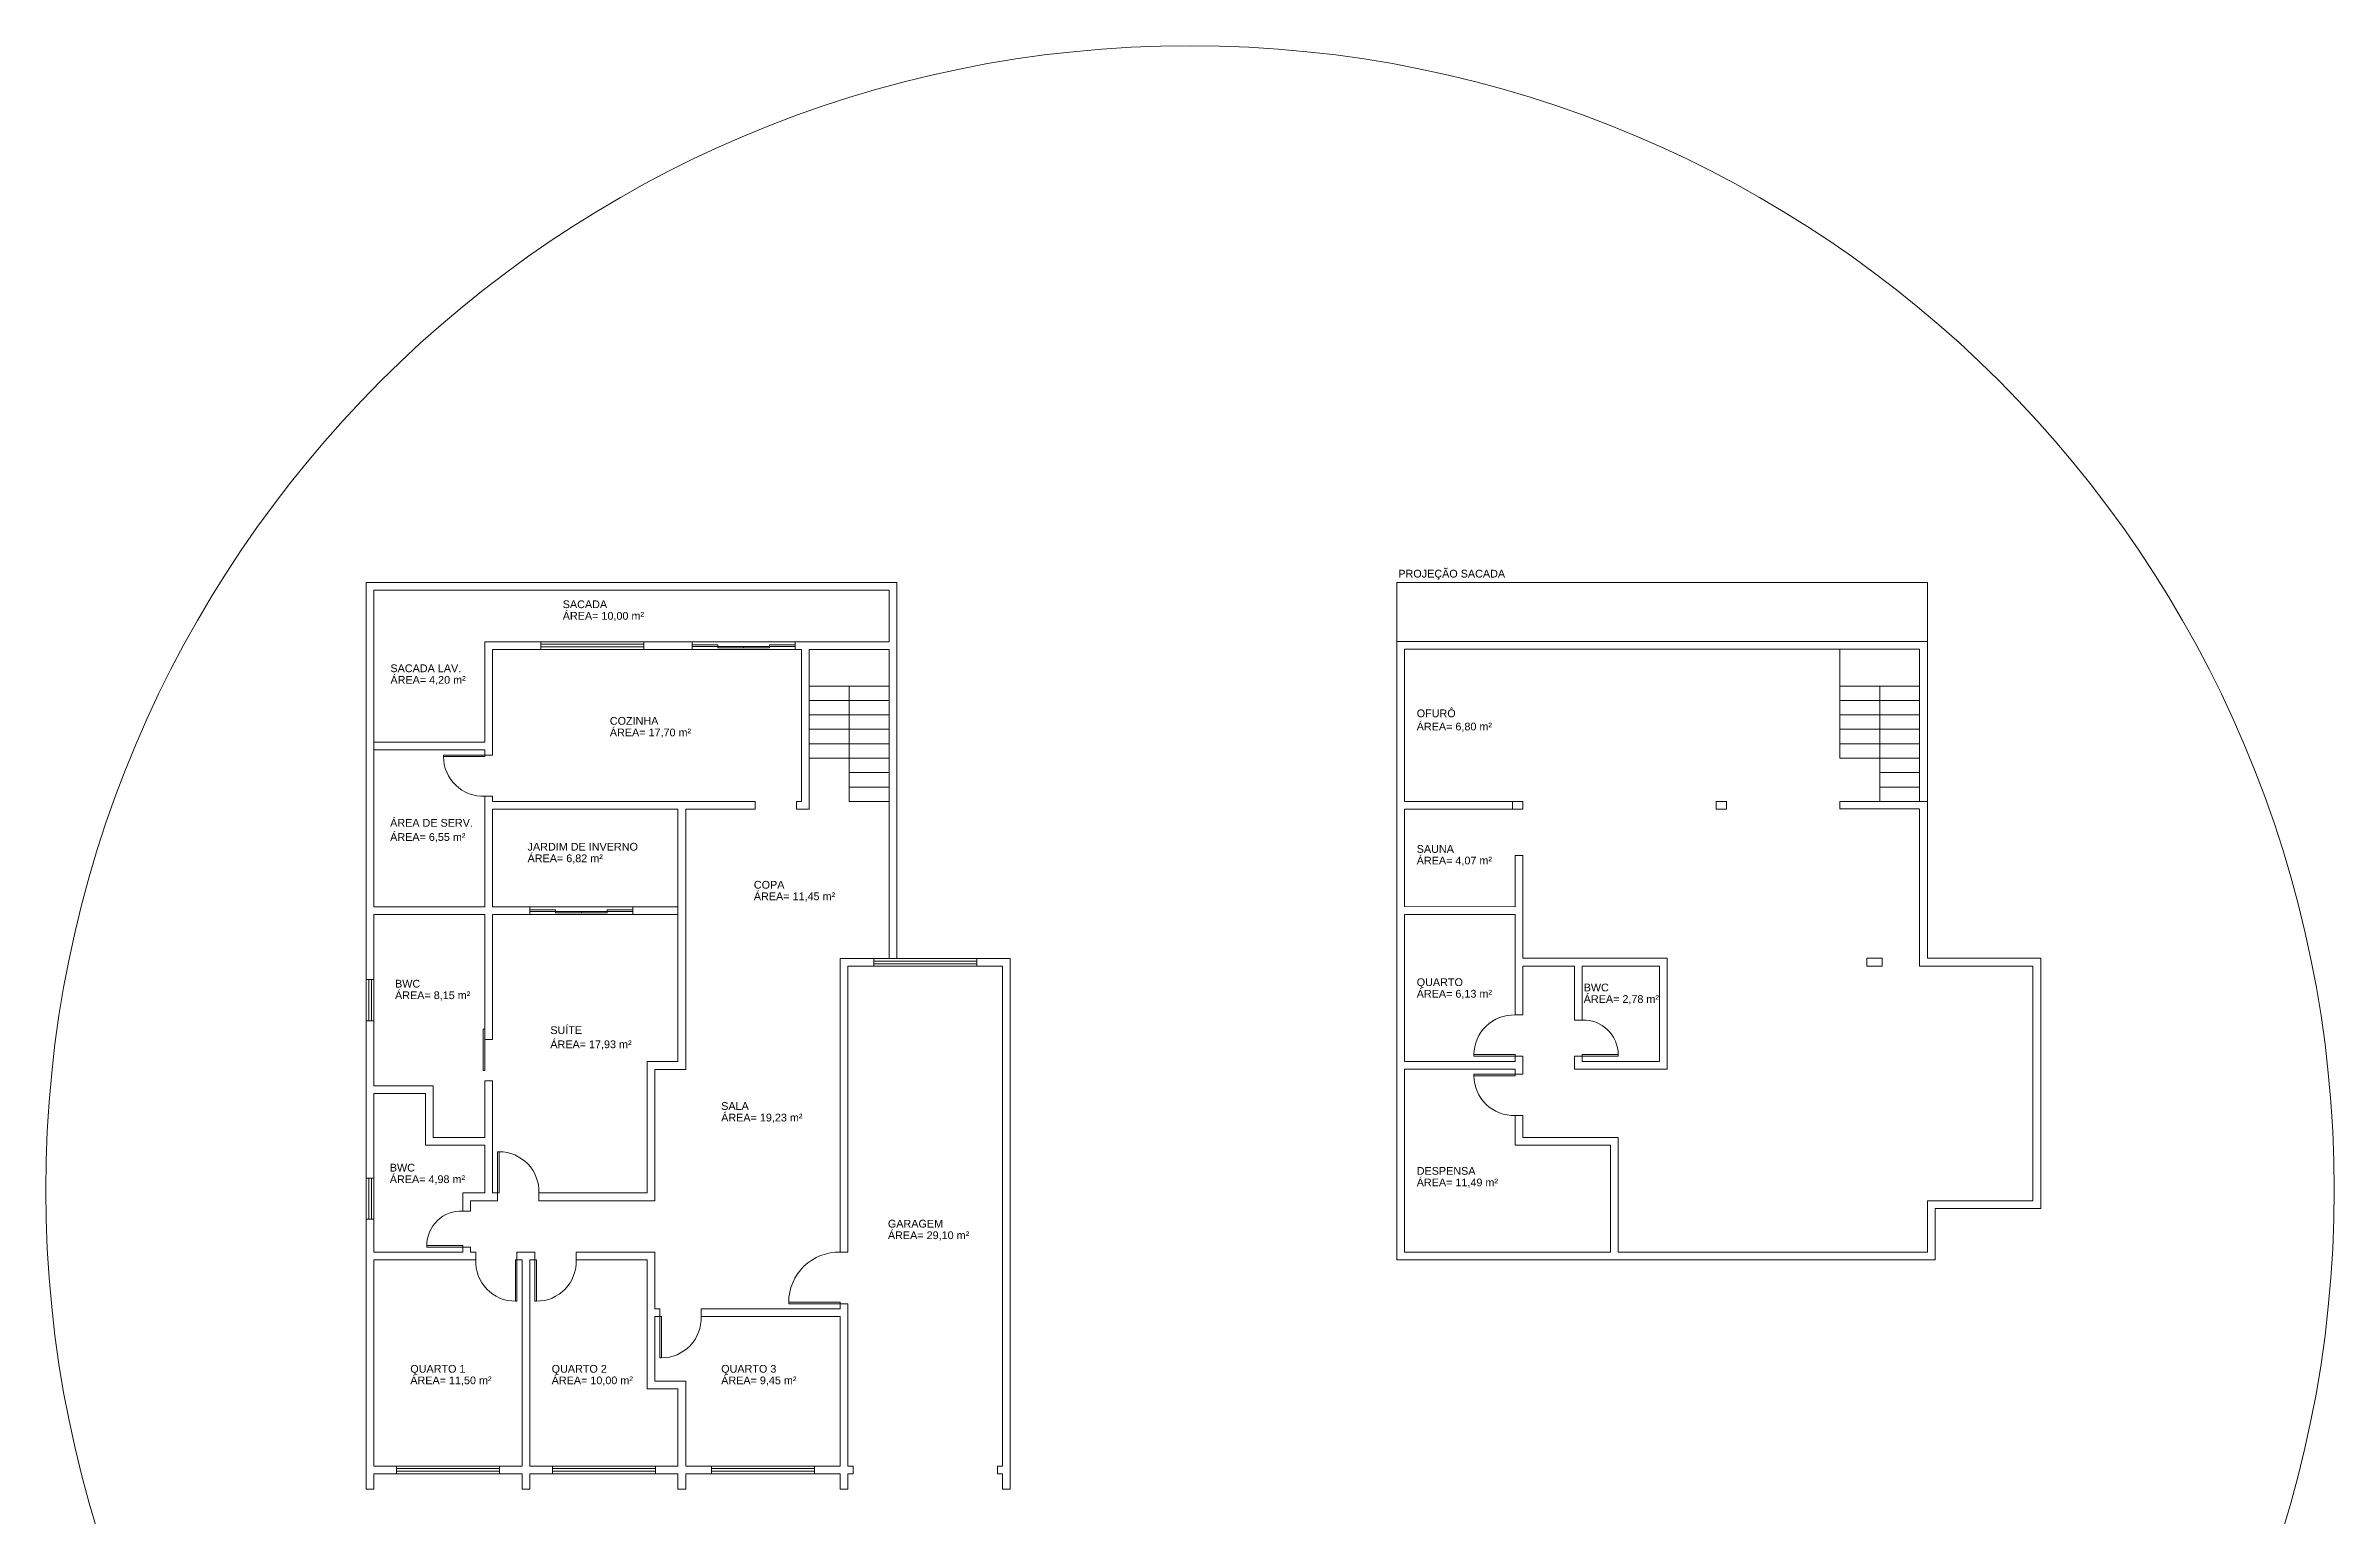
# Model space of a CAD drawing. Header units: millimetres. Extents: x 1206 to 2034, y 106 to 342.
# Drawn here: x 1713.57 to 1757.99, y 222.61 to 251.13 of the extents above; entities that cross this region are included whole.
import ezdxf

# ---------------------------------------------------------------- set-up
doc = ezdxf.new("R2010")
doc.units = ezdxf.units.MM
doc.linetypes.add('ACAD_ISO12W100', pattern=[21, 12, -3, 0, -3, 0, -3])
for name, color, linetype, lineweight in [('AR-ALVENARIA', 7, 'Continuous', 9), ('AR-CARIMBO', 7, 'Continuous', 5), ('AR-ESQUADRIA', 4, 'Continuous', 5), ('AR-PENA_010', 10, 'Continuous', 9), ('AR-PROJEÇÂO_PAV. SUPERIOR', 30, 'ACAD_ISO12W100', 20), ('AR-TXT-AMBIENTE', 174, 'Continuous', 0), ('AR-TXT-ÁREA', 7, 'Continuous', 0)]:
    doc.layers.add(name, color=color, linetype=linetype, lineweight=lineweight)
doc.styles.add('75_TXT 3', font='arial.ttf', dxfattribs={"height": 0.15})

msp = doc.modelspace()

# ---------------------------------------------------------------- linework, layer by layer
at = {"layer": 'AR-ALVENARIA'}
for p, q in [((1719.7911, 233.0032), (1719.7911, 240.7107)), ((1730.0911, 240.7107), (1719.7911, 240.7107)), ((1719.9411, 240.5607), (1719.9411, 234.4157)), ((1729.9411, 240.5607), (1719.9411, 240.5607)), ((1729.9411, 239.5607), (1729.9411, 240.5607)), ((1730.0911, 233.4107), (1730.0911, 240.7107)), ((1723.1786, 239.5607), (1722.0911, 239.5607)), ((1722.0911, 239.5607), (1722.0911, 237.6107)), ((1723.1786, 239.4107), (1722.2411, 239.4107)), ((1722.2411, 237.6107), (1722.2411, 239.4107)), ((1725.1786, 239.5607), (1726.1161, 239.5607)), ((1726.1161, 239.4107), (1725.1786, 239.4107)), ((1728.2411, 239.4107), (1728.2411, 236.4607)), ((1729.9411, 239.4107), (1728.3911, 239.4107)), ((1728.3911, 239.4107), (1728.3911, 236.3107)), ((1729.9411, 236.4607), (1729.9411, 239.4107)), ((1739.7911, 233.0082), (1739.7911, 239.5657)), ((1750.0911, 239.5657), (1739.7911, 239.5657)), ((1749.9411, 239.4157), (1739.9411, 239.4157)), ((1739.9411, 239.4157), (1739.9411, 236.4607)), ((1748.3911, 239.4157), (1748.3911, 237.3007)), ((1749.9411, 236.4657), (1749.9411, 239.4157)), ((1750.0911, 233.4157), (1750.0911, 239.5657)), ((1728.3911, 238.7007), (1729.1661, 238.7007)), ((1729.1661, 238.7007), (1729.9411, 238.7007)), ((1729.1661, 236.4607), (1729.1661, 238.7007)), ((1748.3911, 238.7007), (1749.1661, 238.7007)), ((1749.1661, 238.7007), (1749.9411, 238.7007)), ((1749.1661, 236.4607), (1749.1661, 238.7007)), ((1728.3911, 238.4207), (1729.1661, 238.4207)), ((1728.3911, 238.1407), (1729.1661, 238.1407)), ((1729.1661, 238.4207), (1729.9411, 238.4207)), ((1729.1661, 238.1407), (1729.9411, 238.1407)), ((1748.3911, 238.4207), (1749.1661, 238.4207)), ((1748.3911, 238.1407), (1749.1661, 238.1407)), ((1749.1661, 238.4207), (1749.9411, 238.4207)), ((1749.1661, 238.1407), (1749.9411, 238.1407)), ((1728.3911, 237.8607), (1729.1661, 237.8607)), ((1729.1661, 237.8607), (1729.9411, 237.8607)), ((1748.3911, 237.8607), (1749.1661, 237.8607)), ((1749.1661, 237.8607), (1749.9411, 237.8607)), ((1722.0911, 237.6107), (1719.9411, 237.6107)), ((1722.0911, 237.4607), (1719.9411, 237.4607)), ((1722.0911, 237.3607), (1722.0911, 237.4607)), ((1722.2411, 237.3607), (1722.0911, 237.3607)), ((1722.2411, 237.6107), (1722.2411, 237.3607)), ((1728.3911, 237.5807), (1729.1661, 237.5807)), ((1728.3911, 237.3007), (1729.1661, 237.3007)), ((1729.1661, 237.5807), (1729.9411, 237.5807)), ((1729.1661, 237.3007), (1729.9411, 237.3007)), ((1748.3911, 237.5807), (1749.1661, 237.5807)), ((1748.3911, 237.3007), (1749.1661, 237.3007)), ((1749.1661, 237.5807), (1749.9411, 237.5807)), ((1749.1661, 237.3007), (1749.9411, 237.3007)), ((1729.1661, 237.0207), (1729.9411, 237.0207)), ((1749.1661, 237.0207), (1749.9411, 237.0207)), ((1722.0911, 236.5607), (1722.2411, 236.5607)), ((1722.0911, 234.4157), (1722.0911, 236.5607)), ((1722.2411, 236.4607), (1722.2411, 236.5607)), ((1727.3411, 236.4607), (1722.2411, 236.4607)), ((1725.8411, 236.3107), (1722.2411, 236.3107)), ((1722.2411, 234.4157), (1722.2411, 236.3107)), ((1725.8411, 231.4107), (1725.8411, 236.3107)), ((1725.9911, 231.2607), (1725.9911, 236.3107)), ((1727.3411, 236.3107), (1725.9911, 236.3107)), ((1727.3411, 236.4607), (1727.3411, 236.3107)), ((1728.2411, 236.4607), (1728.1411, 236.4607)), ((1728.1411, 236.4607), (1728.1411, 236.3107)), ((1728.3911, 236.3107), (1728.1411, 236.3107)), ((1729.9411, 236.7407), (1729.1661, 236.7407)), ((1729.9411, 236.4607), (1729.1661, 236.4607)), ((1729.9411, 233.4107), (1729.9411, 236.4607)), ((1742.0411, 236.4607), (1739.9411, 236.4607)), ((1742.0411, 236.3107), (1739.9411, 236.3107)), ((1739.9411, 236.3107), (1739.9411, 234.4207)), ((1742.2411, 236.4607), (1742.0411, 236.4607)), ((1742.0411, 236.4607), (1742.0411, 236.3107)), ((1742.0411, 236.3107), (1742.2411, 236.3107)), ((1742.2411, 236.3107), (1742.2411, 236.4607)), ((1746.1911, 236.4607), (1745.9911, 236.4607)), ((1745.9911, 236.4607), (1745.9911, 236.3107)), ((1745.9911, 236.3107), (1746.1911, 236.3107)), ((1746.1911, 236.3107), (1746.1911, 236.4607)), ((1750.0911, 236.4607), (1748.3911, 236.4607)), ((1748.3911, 236.4607), (1748.3911, 236.3157)), ((1748.3911, 236.3157), (1749.9411, 236.3157)), ((1749.9411, 236.7407), (1749.1661, 236.7407)), ((1749.9411, 233.2657), (1749.9411, 236.3107)), ((1750.0911, 233.4157), (1750.0911, 236.4607)), ((1742.0911, 235.4107), (1742.0911, 234.4157)), ((1742.2411, 235.4107), (1742.0911, 235.4107)), ((1742.2411, 235.4107), (1742.2411, 233.4157)), ((1719.9411, 234.4157), (1722.0911, 234.4157)), ((1719.9411, 233.0032), (1719.9411, 234.2657)), ((1719.9411, 234.2657), (1722.0911, 234.2657)), ((1722.0911, 234.2657), (1722.0911, 231.8407)), ((1722.2411, 234.4157), (1722.9661, 234.4157)), ((1722.2411, 234.2657), (1722.2411, 231.8407)), ((1739.7911, 234.4157), (1739.7911, 227.5607)), ((1739.9411, 234.4207), (1742.0911, 234.4157)), ((1739.9411, 234.2657), (1739.9411, 231.4157)), ((1742.0911, 234.2657), (1739.9411, 234.2657)), ((1742.0911, 232.3157), (1742.0911, 234.2657)), ((1728.9911, 233.4107), (1728.9911, 227.7107)), ((1729.6411, 233.4107), (1728.9911, 233.4107)), ((1729.1411, 233.2607), (1729.1411, 227.7107)), ((1729.1411, 233.2607), (1729.6411, 233.2607)), ((1729.6411, 233.4107), (1729.6411, 233.2607)), ((1732.2911, 233.4107), (1731.6411, 233.4107)), ((1731.6411, 233.2607), (1731.6411, 233.4107)), ((1731.6411, 233.2607), (1732.1411, 233.2607)), ((1732.1411, 223.5607), (1732.1411, 233.2607)), ((1732.2911, 223.1107), (1732.2911, 233.4107)), ((1745.0411, 233.4157), (1742.2411, 233.4157)), ((1742.2411, 232.3157), (1742.2411, 233.2657)), ((1742.2411, 233.2657), (1743.2411, 233.2657)), ((1743.2411, 232.2157), (1743.2411, 233.2657)), ((1743.3911, 232.2157), (1743.3911, 233.2657)), ((1743.3911, 233.2657), (1744.8911, 233.2657)), ((1744.8911, 233.2657), (1744.8911, 231.4157)), ((1745.0411, 233.4157), (1745.0411, 231.2657)), ((1749.2161, 233.4157), (1748.9161, 233.4157)), ((1748.9161, 233.4157), (1748.9161, 233.2657)), ((1749.2161, 233.2657), (1748.9161, 233.2657)), ((1749.2161, 233.4157), (1749.2161, 233.2657)), ((1752.1411, 233.2657), (1749.9411, 233.2657)), ((1752.2911, 233.4157), (1750.0911, 233.4157)), ((1752.1411, 228.7107), (1752.1411, 233.2657)), ((1752.2911, 228.5607), (1752.2911, 233.4157)), ((1719.7911, 233.0032), (1719.9411, 233.0032)), ((1742.2411, 232.3157), (1742.0911, 232.3157)), ((1719.7911, 229.1507), (1719.7911, 232.2032)), ((1719.9411, 232.2032), (1719.7911, 232.2032)), ((1719.9411, 230.9407), (1719.9411, 232.2032)), ((1743.2411, 232.2157), (1743.3911, 232.2157)), ((1739.9411, 231.4157), (1741.3286, 231.4157)), ((1739.9411, 231.4157), (1742.0911, 231.4157)), ((1742.0911, 231.4157), (1742.0911, 231.5157)), ((1742.0911, 231.5157), (1742.2411, 231.5157)), ((1742.2411, 231.4157), (1742.2411, 231.5157)), ((1742.2411, 231.5157), (1742.2411, 231.1657)), ((1743.2411, 231.2657), (1743.2411, 231.5157)), ((1743.3911, 231.5157), (1743.2411, 231.5157)), ((1743.3911, 231.4157), (1743.3911, 231.5157)), ((1743.3911, 231.4157), (1743.3911, 231.5157)), ((1744.8911, 231.4157), (1743.3911, 231.4157)), ((1722.0911, 231.0407), (1722.0911, 229.9407)), ((1722.2411, 231.0407), (1722.2411, 228.8607)), ((1725.2411, 228.8607), (1725.2411, 231.4107)), ((1725.2411, 231.4107), (1725.8411, 231.4107)), ((1725.3911, 228.7107), (1725.3911, 231.2607)), ((1725.3911, 231.2607), (1725.9911, 231.2607)), ((1739.9411, 231.2657), (1739.9411, 227.7107)), ((1742.0911, 231.2657), (1739.9411, 231.2657)), ((1742.0911, 231.2657), (1742.0911, 231.1657)), ((1742.0911, 231.1657), (1742.2411, 231.1657)), ((1745.0411, 231.2657), (1743.2411, 231.2657)), ((1721.0911, 230.9407), (1719.9411, 230.9407)), ((1720.9411, 230.7907), (1719.9411, 230.7907)), ((1719.9411, 230.7907), (1719.9411, 229.1507)), ((1719.9411, 230.7907), (1720.9411, 230.7907)), ((1720.9411, 230.7907), (1720.9411, 229.7907)), ((1721.0911, 230.9407), (1721.0911, 229.9407)), ((1742.0911, 230.3657), (1742.0911, 229.7907)), ((1742.0911, 230.3657), (1742.2411, 230.3657)), ((1742.2411, 230.3657), (1742.2411, 229.9407)), ((1720.9411, 229.7907), (1722.0911, 229.7907)), ((1721.0911, 229.9407), (1722.0911, 229.9407)), ((1722.0911, 228.8607), (1722.0911, 229.7907)), ((1722.0911, 229.7907), (1722.0911, 228.8607)), ((1742.0911, 229.7907), (1743.9411, 229.7907)), ((1742.2411, 229.9407), (1744.0911, 229.9407)), ((1743.9411, 229.7907), (1743.9411, 227.7107)), ((1744.0911, 229.9407), (1744.0911, 227.7107)), ((1721.6661, 228.5107), (1721.6661, 228.8607)), ((1722.0911, 228.8607), (1721.6661, 228.8607)), ((1722.2411, 228.8607), (1722.3411, 228.8607)), ((1722.3411, 228.8607), (1722.3411, 228.7107)), ((1723.1411, 228.8607), (1723.1411, 228.7107)), ((1723.1411, 228.8607), (1725.2411, 228.8607)), ((1719.7911, 223.1107), (1719.7911, 228.3507)), ((1719.9411, 228.3507), (1719.9411, 227.7107)), ((1721.8161, 228.5107), (1721.6661, 228.5107)), ((1721.8161, 228.5107), (1721.8161, 228.7107)), ((1721.8161, 228.7107), (1722.3411, 228.7107)), ((1723.1411, 228.7107), (1725.3911, 228.7107)), ((1750.0911, 228.7107), (1752.1411, 228.7107)), ((1750.0911, 228.7107), (1750.0911, 227.7107)), ((1750.2411, 228.5607), (1752.2911, 228.5607)), ((1750.2411, 228.5607), (1750.2411, 227.5607)), ((1721.6661, 227.7107), (1719.9411, 227.7107)), ((1719.9411, 223.5607), (1719.9411, 227.5607)), ((1719.9411, 227.5607), (1721.9161, 227.5607)), ((1721.6661, 227.7107), (1721.6661, 227.8107)), ((1721.6661, 227.8107), (1721.8161, 227.8107)), ((1721.8161, 227.7107), (1721.8161, 227.8107)), ((1721.9161, 227.7107), (1721.8161, 227.7107)), ((1721.9161, 227.7107), (1721.9161, 227.5607)), ((1723.0661, 227.7107), (1722.7161, 227.7107)), ((1722.7161, 227.5607), (1722.7161, 227.7107)), ((1722.7161, 227.5607), (1722.8161, 227.5607)), ((1722.8161, 227.5607), (1722.7161, 227.5607)), ((1722.8161, 223.5607), (1722.8161, 227.5607)), ((1722.9661, 223.5607), (1722.9661, 227.5607)), ((1722.9661, 227.5607), (1723.0661, 227.5607)), ((1722.9661, 227.5607), (1723.0661, 227.5607)), ((1723.0661, 227.5607), (1723.0661, 227.7107)), ((1725.3911, 227.7107), (1723.8661, 227.7107)), ((1723.8661, 227.7107), (1723.8661, 227.5607)), ((1723.8661, 227.5607), (1725.2411, 227.5607)), ((1725.2411, 225.0607), (1725.2411, 227.5607)), ((1725.3911, 226.6107), (1725.3911, 227.7107)), ((1728.9884, 227.7107), (1729.1384, 227.7107)), ((1739.7911, 227.5607), (1750.2411, 227.5607)), ((1739.9411, 227.7107), (1743.9411, 227.7107)), ((1744.0911, 227.7107), (1750.0911, 227.7107)), ((1725.4911, 226.6107), (1725.3911, 226.6107)), ((1725.4911, 226.4607), (1725.4911, 226.6107)), ((1728.9911, 226.6107), (1726.2911, 226.6107)), ((1726.2911, 226.6107), (1726.2911, 226.4607)), ((1728.9911, 226.7107), (1729.1411, 226.7107)), ((1728.9911, 226.6107), (1728.9911, 226.7107)), ((1729.1411, 226.7107), (1729.1411, 223.5607)), ((1725.3911, 225.2107), (1725.3911, 226.4607)), ((1725.3911, 226.4607), (1725.4911, 226.4607)), ((1726.2911, 226.4607), (1728.9911, 226.4607)), ((1728.9911, 226.4607), (1728.9911, 223.5607)), ((1725.9911, 225.2107), (1725.3911, 225.2107)), ((1725.9911, 223.5607), (1725.9911, 225.2107)), ((1725.8411, 225.0607), (1725.2411, 225.0607)), ((1725.8411, 223.5607), (1725.8411, 225.0607)), ((1720.3786, 223.5607), (1719.9411, 223.5607)), ((1720.3786, 223.4107), (1720.3786, 223.5607)), ((1722.8161, 223.5607), (1722.3786, 223.5607)), ((1722.3786, 223.5607), (1722.3786, 223.4107)), ((1723.4036, 223.5607), (1722.9661, 223.5607)), ((1723.4036, 223.4107), (1723.4036, 223.5607)), ((1725.8411, 223.5607), (1725.4036, 223.5607)), ((1725.4036, 223.5607), (1725.4036, 223.4107)), ((1726.4911, 223.5607), (1725.9911, 223.5607)), ((1726.4911, 223.4107), (1726.4911, 223.5607)), ((1728.9911, 223.5607), (1728.4911, 223.5607)), ((1728.4911, 223.5607), (1728.4911, 223.4107)), ((1729.2411, 223.5607), (1729.1411, 223.5607)), ((1729.2411, 223.5607), (1729.2411, 223.4107)), ((1732.1411, 223.5607), (1732.0411, 223.5607)), ((1732.0411, 223.5607), (1732.0411, 223.4107)), ((1719.7911, 223.1107), (1719.9411, 223.1107)), ((1720.3786, 223.4107), (1719.9411, 223.4107)), ((1719.9411, 223.1107), (1719.9411, 223.4107)), ((1722.8161, 223.4107), (1722.3786, 223.4107)), ((1722.8161, 223.1107), (1722.8161, 223.4107)), ((1722.8161, 223.1107), (1722.9661, 223.1107)), ((1723.4036, 223.4107), (1722.9661, 223.4107)), ((1722.9661, 223.1107), (1722.9661, 223.4107)), ((1725.8411, 223.4107), (1725.4036, 223.4107)), ((1725.8411, 223.1107), (1725.8411, 223.4107)), ((1725.8411, 223.1107), (1725.9911, 223.1107)), ((1726.4911, 223.4107), (1725.9911, 223.4107)), ((1725.9911, 223.1107), (1725.9911, 223.4107)), ((1728.9911, 223.4107), (1728.4911, 223.4107)), ((1728.9911, 223.1107), (1728.9911, 223.4107)), ((1728.9911, 223.1107), (1729.1411, 223.1107)), ((1729.2411, 223.4107), (1729.1411, 223.4107)), ((1729.1411, 223.1107), (1729.1411, 223.4107)), ((1732.1411, 223.4107), (1732.0411, 223.4107)), ((1732.1411, 223.1107), (1732.1411, 223.4107)), ((1732.1411, 223.1107), (1732.2911, 223.1107))]:
    msp.add_line(p, q, dxfattribs=at)
at = {"layer": 'AR-CARIMBO'}
for p, q in [((1723.1786, 239.5607), (1723.1786, 239.4107)), ((1725.1786, 239.4107), (1725.1786, 239.5607)), ((1726.1161, 239.5607), (1726.1161, 239.4107)), ((1728.1161, 239.4107), (1728.1161, 239.5607)), ((1728.1161, 239.5607), (1729.9411, 239.5607)), ((1728.2411, 239.4107), (1728.1161, 239.4107)), ((1722.2411, 234.2657), (1722.9661, 234.2657)), ((1722.9661, 234.4157), (1722.9661, 234.2657)), ((1724.9661, 234.2657), (1724.9661, 234.4157)), ((1724.9661, 234.4157), (1725.8411, 234.4157)), ((1724.9661, 234.2657), (1725.8411, 234.2657)), ((1722.0911, 231.8407), (1722.2411, 231.8407)), ((1722.0911, 230.9407), (1722.0911, 231.0407)), ((1722.0911, 231.0407), (1722.2411, 231.0407))]:
    msp.add_line(p, q, dxfattribs=at)
at = {"layer": 'AR-ESQUADRIA'}
for p, q in [((1723.1786, 239.5607), (1725.1786, 239.5607)), ((1723.1786, 239.5107), (1725.1786, 239.5107)), ((1723.1786, 239.4607), (1725.1786, 239.4607)), ((1725.1786, 239.4107), (1723.1786, 239.4107)), ((1726.1161, 239.5607), (1728.1161, 239.5607)), ((1726.6161, 239.5007), (1726.1161, 239.5007)), ((1728.1161, 239.4707), (1726.1161, 239.4707)), ((1728.1161, 239.4107), (1726.1161, 239.4107)), ((1726.6161, 239.4407), (1726.6161, 239.5007)), ((1727.6161, 239.4407), (1726.6161, 239.4407)), ((1727.1161, 239.4707), (1727.1161, 239.4407)), ((1728.1161, 239.5007), (1727.6161, 239.5007)), ((1727.6161, 239.5007), (1727.6161, 239.4407)), ((1722.9661, 234.4157), (1724.9661, 234.4157)), ((1723.4661, 234.3557), (1722.9661, 234.3557)), ((1724.9661, 234.3257), (1722.9661, 234.3257)), ((1724.9661, 234.2657), (1722.9661, 234.2657)), ((1723.4661, 234.2957), (1723.4661, 234.3557)), ((1724.4661, 234.2957), (1723.4661, 234.2957)), ((1723.9661, 234.3257), (1723.9661, 234.2957)), ((1724.9661, 234.3557), (1724.4661, 234.3557)), ((1724.4661, 234.3557), (1724.4661, 234.2957)), ((1731.6411, 233.4107), (1729.6411, 233.4107)), ((1729.6411, 233.3607), (1731.6411, 233.3607)), ((1729.6411, 233.3107), (1731.6411, 233.3107)), ((1729.6411, 233.2607), (1731.6411, 233.2607)), ((1719.7911, 232.2032), (1719.7911, 233.0032)), ((1719.8411, 233.0032), (1719.8411, 232.2032)), ((1719.8911, 233.0032), (1719.8911, 232.2032)), ((1719.9411, 233.0032), (1719.9411, 232.2032)), ((1719.9411, 229.1507), (1719.7911, 229.1507)), ((1719.7911, 228.3507), (1719.7911, 229.1507)), ((1719.8411, 228.3507), (1719.8411, 229.1507)), ((1719.8911, 228.3507), (1719.8911, 229.1507)), ((1719.9411, 228.3507), (1719.9411, 229.1507)), ((1719.9411, 228.3507), (1719.7911, 228.3507)), ((1720.3786, 223.5607), (1722.3786, 223.5607)), ((1720.3786, 223.5107), (1722.3786, 223.5107)), ((1720.3786, 223.4607), (1722.3786, 223.4607)), ((1723.4036, 223.5607), (1725.4036, 223.5607)), ((1723.4036, 223.5107), (1725.4036, 223.5107)), ((1723.4036, 223.4607), (1725.4036, 223.4607)), ((1726.4911, 223.5607), (1728.4911, 223.5607)), ((1726.4911, 223.5107), (1728.4911, 223.5107)), ((1726.4911, 223.4607), (1728.4911, 223.4607)), ((1722.3786, 223.4107), (1720.3786, 223.4107)), ((1725.4036, 223.4107), (1723.4036, 223.4107)), ((1728.4911, 223.4107), (1726.4911, 223.4107))]:
    msp.add_line(p, q, dxfattribs=at)
for points in [[(1721.2911, 237.3307), (1721.2911, 237.3607), (1722.0911, 237.3607), (1722.0911, 237.3307)], [(1722.0911, 231.2407), (1722.0611, 231.2407), (1722.0611, 232.0407), (1722.0911, 232.0407)], [(1741.2911, 231.5457), (1741.2911, 231.5157), (1742.0911, 231.5157), (1742.0911, 231.5457)], [(1743.3911, 231.5457), (1744.0911, 231.5457), (1744.0911, 231.5157), (1743.3911, 231.5157)], [(1741.2911, 231.1357), (1741.2911, 231.1657), (1742.0911, 231.1657), (1742.0911, 231.1357)], [(1722.3711, 229.6607), (1722.3411, 229.6607), (1722.3411, 228.8607), (1722.3711, 228.8607)], [(1721.6661, 227.8407), (1720.9661, 227.8407), (1720.9661, 227.8107), (1721.6661, 227.8107)], [(1722.6861, 226.7607), (1722.7161, 226.7607), (1722.7161, 227.5607), (1722.6861, 227.5607)], [(1723.0961, 226.7607), (1723.0661, 226.7607), (1723.0661, 227.5607), (1723.0961, 227.5607)], [(1727.9911, 226.7107), (1727.9911, 226.7407), (1728.9911, 226.7407), (1728.9911, 226.7107)], [(1725.5211, 225.6607), (1725.4911, 225.6607), (1725.4911, 226.4607), (1725.5211, 226.4607)]]:
    msp.add_lwpolyline(points, close=True, dxfattribs=at)
for centre, radius, start, end in [((1722.0617, 237.3307), 0.7706, 180, 272.18938), ((1742.0617, 231.5457), 0.7706, 87.81062, 180), ((1743.4205, 231.5457), 0.6706, 0, 92.5089), ((1742.0617, 231.1357), 0.7706, 180, 272.18938), ((1722.3711, 228.8901), 0.7706, 357.81062, 90), ((1721.6368, 227.8407), 0.6706, 87.4911, 180), ((1722.6861, 227.5312), 0.7706, 177.81062, 270), ((1723.0961, 227.5312), 0.7706, 270, 2.18938), ((1728.9616, 226.7407), 0.9705, 88.25509, 180), ((1725.5211, 226.4312), 0.7706, 270, 2.18938)]:
    msp.add_arc(centre, radius, start, end, dxfattribs=at)
at = {"layer": 'AR-PENA_010'}
msp.add_circle((1735.7796, 228.9208), 22.2086, dxfattribs=at)
at = {"layer": 'AR-PROJEÇÂO_PAV. SUPERIOR'}
for p, q in [((1739.7911, 240.7107), (1750.0911, 240.7107)), ((1739.7911, 239.5657), (1739.7911, 240.7107)), ((1750.0911, 239.5657), (1750.0911, 240.7107))]:
    msp.add_line(p, q, dxfattribs=at)

# ---------------------------------------------------------------- texts
at = {"layer": 'AR-PROJEÇÂO_PAV. SUPERIOR', "insert": (1739.823, 240.9572), "char_height": 0.15, "attachment_point": 1, "style": '75_TXT 3'}
msp.add_mtext_dynamic_manual_height_columns('PROJEÇÃO SACADA', width=14.364558, gutter_width=10, heights=[0], dxfattribs=at)
at = {"layer": 'AR-TXT-AMBIENTE', "char_height": 0.15, "attachment_point": 1, "style": '75_TXT 3'}
for s, insert in [('SACADA', (1723.605, 240.3632)), ('SACADA LAV.', (1720.2607, 239.1203)), ('\\pxt7;COZINHA', (1724.5187, 238.0997)), ('\\pxt7;OFURÔ', (1740.18, 238.2458)), ('ÁREA DE SERV.', (1720.2551, 236.1205)), ('JARDIM DE INVERNO', (1722.9223, 235.6564)), ('\\pxt7;SAUNA', (1740.18, 235.6133)), ('\\pxt7;COPA', (1727.3141, 234.9186)), ('\\pxt7;BWC', (1720.3501, 232.9987)), ('\\pxt7;QUARTO', (1740.18, 233.0276)), ('\\pxt7;BWC', (1743.4207, 232.9248)), ('SUÍTE', (1723.3639, 232.0967)), ('\\pxt7;SALA', (1726.68, 230.6238)), ('\\pxt7;BWC', (1720.2478, 229.4273)), ('\\pxt7;DESPENSA', (1740.18, 229.3644)), ('\\pxt7;GARAGEM', (1729.9162, 228.3394)), ('\\pxt7;QUARTO 1', (1720.6459, 225.5227)), ('\\pxt7;QUARTO 2', (1723.3897, 225.5227)), ('\\pxt7;QUARTO 3', (1726.68, 225.5227))]:
    msp.add_mtext_dynamic_manual_height_columns(s, width=14.364558, gutter_width=10, heights=[0], dxfattribs=dict(at, insert=insert))
at = {"layer": 'AR-TXT-ÁREA', "char_height": 0.15, "attachment_point": 1, "style": '75_TXT 3'}
for s, insert in [('ÁREA= 10,00 m²', (1723.605, 240.1389)), ('ÁREA= 4,20 m²', (1720.2607, 238.896)), ('ÁREA= 17,70 m²', (1724.5187, 237.8753)), ('ÁREA= 6,80 m²', (1740.18, 237.9899)), ('ÁREA= 6,55 m²', (1720.2551, 235.8455)), ('ÁREA= 6,82 m²', (1722.9223, 235.4321)), ('ÁREA= 4,07 m²', (1740.18, 235.389)), ('ÁREA= 11,45 m²', (1727.3141, 234.6942)), ('ÁREA= 8,15 m²', (1720.3501, 232.7744)), ('ÁREA= 6,13 m²', (1740.18, 232.8033)), ('ÁREA= 2,78 m²', (1743.4207, 232.7004)), ('ÁREA= 17,93 m²', (1723.3639, 231.8217)), ('ÁREA= 19,23 m²', (1726.68, 230.3995)), ('ÁREA= 4,98 m²', (1720.2478, 229.2029)), ('ÁREA= 11,49 m²', (1740.18, 229.1401)), ('ÁREA= 29,10 m²', (1729.9162, 228.1151)), ('ÁREA= 11,50 m²', (1720.6459, 225.2983)), ('ÁREA= 10,00 m²', (1723.3897, 225.2983)), ('ÁREA= 9,45 m²', (1726.68, 225.2983))]:
    msp.add_mtext_dynamic_manual_height_columns(s, width=14.364558, gutter_width=10, heights=[0], dxfattribs=dict(at, insert=insert))

doc.saveas('drawing.dxf')
